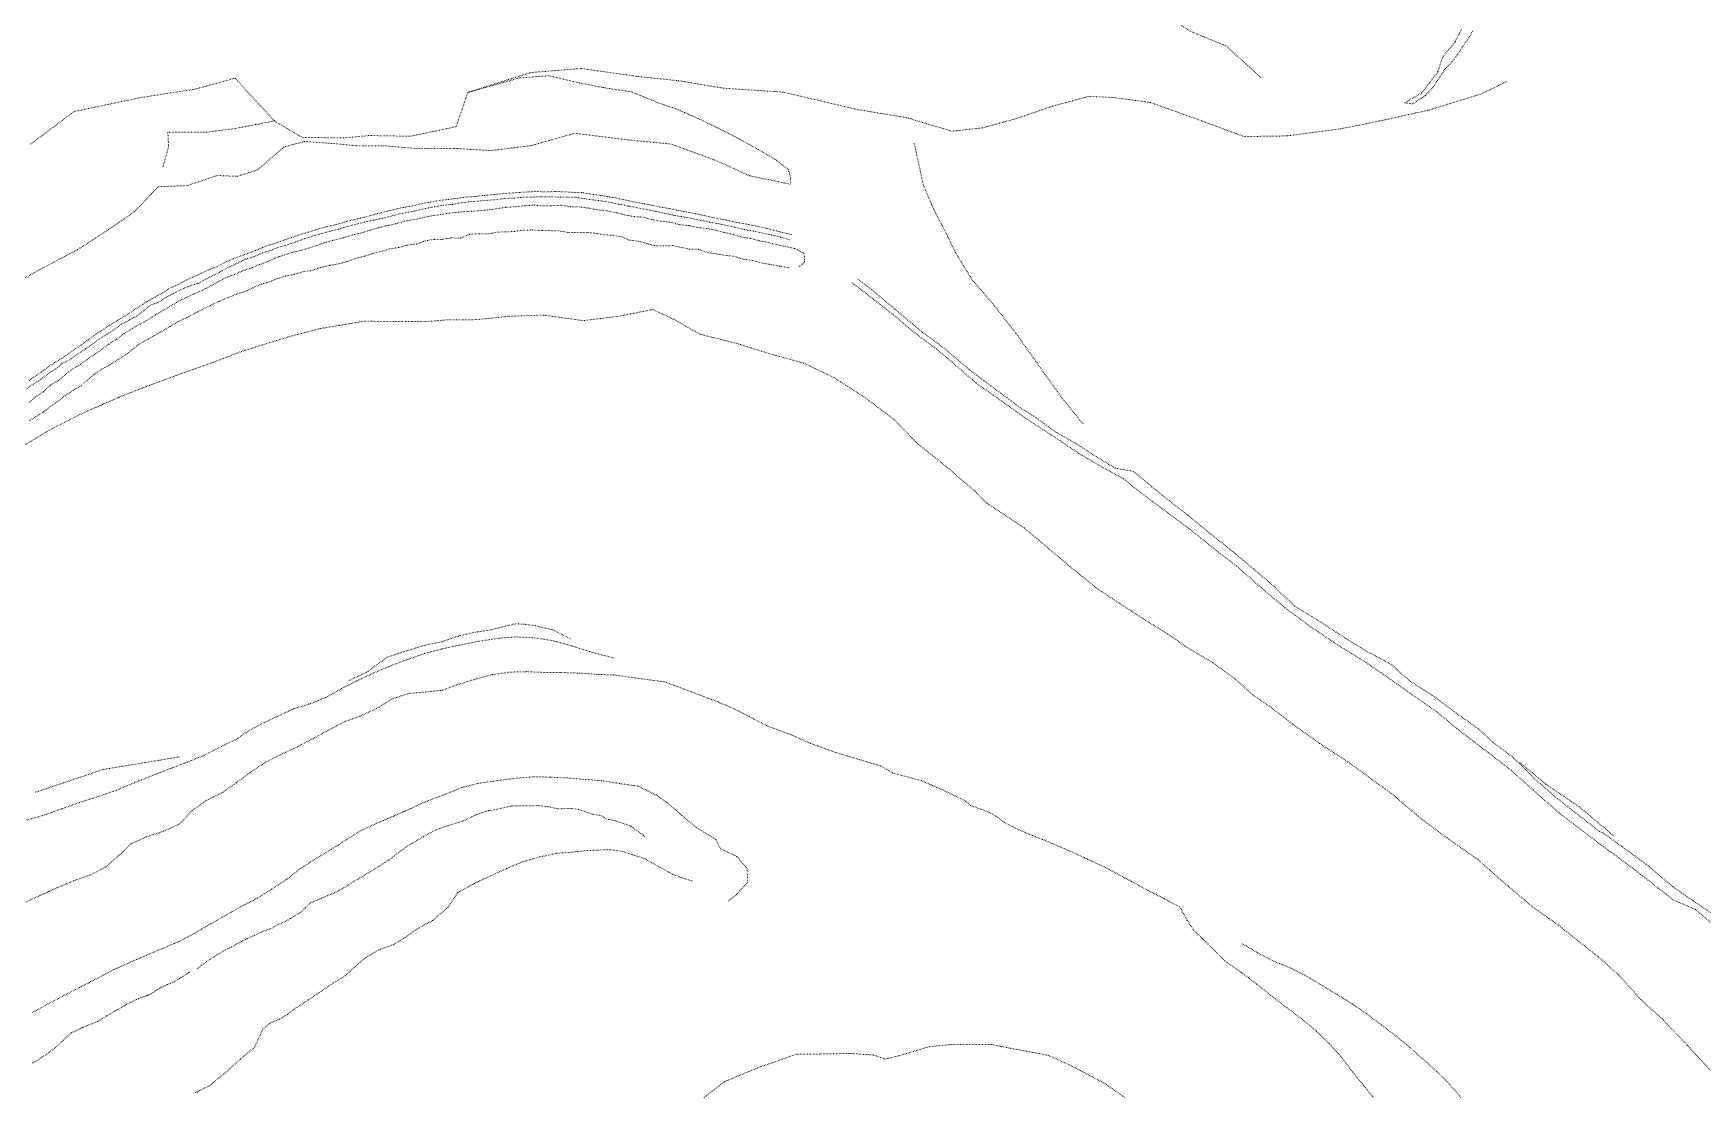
# Model space of a CAD drawing. Extents: x 682410 to 689460, y 7661803 to 7669124.
# Drawn here: x 684431.4 to 684830, y 7665511 to 7665763.2 of the extents above; entities that cross this region are included whole.
import ezdxf

# ---------------------------------------------------------------- set-up
doc = ezdxf.new("R2010")
doc.units = 0
doc.header["$MEASUREMENT"] = 0
doc.linetypes.add('DOT', pattern=[0.25, 0, -0.25])
doc.layers.add('02 TOE_Line', color=1, linetype='DOT', lineweight=20)

msp = doc.modelspace()

# ---------------------------------------------------------------- linework, layer by layer
at = {"layer": '02 TOE_Line'}
for points in [[(684558.09, 7665799.69, 4211.91), (684562.89, 7665802.11, 4213.07), (684567.79, 7665803.8, 4213.03), (684576.3, 7665804.5, 4213.11), (684581.86, 7665803.94, 4212.78), (684587.77, 7665801.89, 4212.78), (684595.36, 7665801.48, 4213.12), (684599.11, 7665800.79, 4212.81), (684608.78, 7665798.51, 4213.05), (684615.62, 7665798.01, 4213.41), (684627.85, 7665796.19, 4214.06), (684636.85, 7665794.63, 4214.46), (684648.98, 7665791.29, 4214.87), (684661.05, 7665785.98, 4215.69), (684673.92, 7665780.94, 4216.18), (684686.26, 7665774.83, 4217.88), (684697.81, 7665770.06, 4218.1), (684707.78, 7665763.7, 4219.02), (684716.18, 7665760.26, 4219.32), (684724.58, 7665752.61, 4219.31)], [(684772.43, 7665764.27, 4237.6), (684770.96, 7665761.32, 4236.12), (684767.91, 7665757.56, 4235.73), (684766.77, 7665754.07, 4233.09), (684764.68, 7665751.32, 4232.01), (684762.84, 7665748.97, 4230.81), (684758.85, 7665746.63, 4228.76), (684760.76, 7665746.41, 4229.48), (684763.83, 7665748.44, 4230.29), (684765.74, 7665750.46, 4231.68), (684767.17, 7665752.76, 4232.66), (684768.57, 7665754.85, 4233.65), (684770.24, 7665756.54, 4234.97), (684771.56, 7665758.3, 4235.68), (684773.06, 7665760.67, 4236.22), (684774.37, 7665762.4, 4236.52), (684775.11, 7665763.94, 4236.45)], [(684430.79, 7665736.79, 4192.34), (684441.14, 7665744.56, 4191.95), (684456.88, 7665747.88, 4190.93), (684470.05, 7665749.92, 4189.86), (684479.6, 7665752.53, 4189.48), (684488.99, 7665742.33, 4177.32), (684495.62, 7665738.39, 4175.43), (684505.49, 7665738.29, 4175.75), (684511.78, 7665738.85, 4176.24), (684521.51, 7665738.67, 4179.1), (684532.41, 7665740.98, 4179.19), (684535.16, 7665749.13, 4182.94), (684550.18, 7665753.88, 4181.82), (684562.27, 7665754.85, 4180.25), (684575.9, 7665752.93, 4179.31), (684585.42, 7665751.94, 4178.7), (684596.2, 7665750.15, 4181.26), (684610.41, 7665749.22, 4180.69), (684627.76, 7665745.13, 4180.96), (684640, 7665743.1, 4181.32), (684650.73, 7665739.89, 4184.29), (684658.01, 7665740.67, 4187.56), (684666.05, 7665742.87, 4191.12), (684674.77, 7665745.85, 4195.95), (684683.48, 7665748.21, 4202.13), (684689.69, 7665747.9, 4204.73), (684698.14, 7665746.73, 4208.64), (684708.65, 7665743, 4211.76), (684720.51, 7665738.59, 4214.4), (684730.85, 7665738.76, 4217.56), (684743.56, 7665740.45, 4222.09), (684752.89, 7665742.32, 4225.67), (684764.41, 7665744.87, 4230.92), (684777.12, 7665748.77, 4237.24), (684783.39, 7665751.82, 4241.22)], [(684612.15, 7665727.22, 4176.9), (684612.26, 7665728.51, 4177), (684611.75, 7665730.66, 4177), (684608.9, 7665732.93, 4177.14), (684604.47, 7665735.55, 4177.42), (684599.29, 7665738.4, 4177.71), (684594.68, 7665740.72, 4177.89), (684590.15, 7665742.92, 4178.09), (684585.41, 7665745.01, 4178.26), (684580.4, 7665746.75, 4178.73), (684574.25, 7665749.28, 4179.35), (684567.45, 7665750.3, 4179.86), (684561.82, 7665751.4, 4180.31), (684554.47, 7665753.12, 4180.71), (684547.47, 7665752.6, 4181.82), (684535.16, 7665749.13, 4182.94)], [(684488.99, 7665742.33, 4177.32), (684479.44, 7665740.48, 4177.95), (684472.39, 7665739.62, 4178.44), (684463.56, 7665739.61, 4177.94), (684463.73, 7665736.2, 4178.31), (684462.34, 7665731.19, 4177.03)], [(684427.14, 7665703.49, 4175.62), (684433.18, 7665706.97, 4175.48), (684441.98, 7665711.57, 4175.23), (684449.4, 7665716.41, 4175.11), (684455.54, 7665720.61, 4175.13), (684461.25, 7665726.62, 4175.53), (684468.17, 7665726.89, 4175.2), (684475.38, 7665729.3, 4175.33), (684480.13, 7665729.1, 4175.39), (684485.02, 7665730.66, 4175.46), (684491.25, 7665736.12, 4175.55), (684496.2, 7665737.42, 4175.64), (684502.68, 7665736.97, 4175.71), (684508.54, 7665736.42, 4175.78), (684515.08, 7665736.42, 4175.86), (684522.97, 7665735.74, 4175.96), (684531.95, 7665735.79, 4176.16), (684540.74, 7665735.25, 4176.27), (684550.31, 7665736.45, 4176.39), (684560.7, 7665739.39, 4176.5), (684573.54, 7665737.78, 4176.49), (684583.65, 7665736.82, 4176.67), (684594.07, 7665733.03, 4176.86), (684602.45, 7665729.24, 4176.98), (684612.15, 7665727.22, 4176.9)], [(684641.69, 7665737, 4176.5), (684642.09, 7665735.48, 4177.02), (684643.93, 7665727, 4177.15), (684646.46, 7665721.14, 4177.27), (684649.39, 7665715.49, 4177.55), (684651.61, 7665710.89, 4177.57), (684655.68, 7665704.28, 4177.78), (684661.03, 7665698.07, 4177.91), (684666.02, 7665691.63, 4177.77), (684670.82, 7665684.9, 4177.83), (684676.72, 7665676.59, 4178.07), (684682.2, 7665669.79, 4178.18)], [(684429.91, 7665678.47, 4173.77), (684431.59, 7665679.58, 4173.67), (684433.39, 7665680.72, 4173.71), (684435.05, 7665682.06, 4173.76), (684436.82, 7665683.14, 4173.71), (684438.43, 7665684.43, 4173.73), (684440.28, 7665685.44, 4173.73), (684442.01, 7665686.67, 4173.81), (684443.88, 7665687.9, 4173.77), (684445.68, 7665689.14, 4173.72), (684447.34, 7665690.35, 4173.64), (684449.09, 7665691.45, 4173.62), (684450.89, 7665692.61, 4173.54), (684452.5, 7665693.82, 4173.56), (684454.44, 7665694.84, 4173.68), (684456.22, 7665695.77, 4173.67), (684457.78, 7665697.08, 4173.86), (684459.4, 7665698.32, 4173.8), (684461.35, 7665699.02, 4173.85), (684463.06, 7665700.19, 4173.75), (684465, 7665701.2, 4173.89), (684466.87, 7665702.14, 4173.76), (684468.85, 7665702.99, 4173.89), (684470.84, 7665703.53, 4174.06), (684472.62, 7665704.56, 4173.82), (684474.6, 7665705.55, 4174.03), (684476.63, 7665706.6, 4174.07), (684478.44, 7665707.55, 4173.72), (684480.4, 7665708.47, 4173.87), (684482.19, 7665709.36, 4173.97), (684484.15, 7665709.93, 4173.96), (684486.11, 7665710.84, 4173.92), (684488.11, 7665711.43, 4173.9), (684490.02, 7665712.18, 4174.01), (684492.05, 7665712.71, 4174.11), (684494.11, 7665713.45, 4174.12), (684496.07, 7665714.19, 4174.1), (684498.05, 7665714.81, 4174.08), (684500.08, 7665715.4, 4174.12), (684502.2, 7665715.97, 4174.15), (684504.38, 7665716.51, 4174.19), (684506.31, 7665717.11, 4174.2), (684508.41, 7665717.69, 4174.28), (684510.52, 7665718.18, 4174.33), (684512.66, 7665718.66, 4174.37), (684514.86, 7665719.1, 4174.45), (684516.85, 7665719.6, 4174.51), (684518.84, 7665720.13, 4174.51), (684520.97, 7665720.52, 4174.65), (684522.93, 7665720.93, 4174.72), (684525.04, 7665721.42, 4174.72), (684527.16, 7665721.84, 4174.76), (684529.38, 7665722.2, 4174.78), (684531.52, 7665722.41, 4174.83), (684533.55, 7665722.8, 4174.68), (684535.7, 7665723.04, 4174.72), (684537.72, 7665723.2, 4174.78), (684539.81, 7665723.37, 4174.97), (684541.85, 7665723.54, 4174.9), (684544.1, 7665723.8, 4174.95), (684546.3, 7665723.91, 4174.94), (684548.35, 7665724.1, 4174.93), (684550.4, 7665724.13, 4174.93), (684552.66, 7665724.24, 4175.05), (684554.67, 7665724.24, 4175.03), (684556.9, 7665724.15, 4175.08), (684559.14, 7665724.15, 4175.07), (684561.15, 7665724.09, 4175.2), (684563.13, 7665723.73, 4175.19), (684565.28, 7665723.46, 4175.17), (684567.3, 7665723.18, 4175.21), (684569.38, 7665722.84, 4175.16), (684571.5, 7665722.41, 4175.25), (684573.64, 7665722.01, 4175.33), (684575.7, 7665721.58, 4175.33), (684577.76, 7665721.18, 4175.36), (684579.91, 7665720.76, 4175.36), (684582.23, 7665720.28, 4175.37), (684584.42, 7665719.78, 4175.51), (684586.56, 7665719.45, 4175.53), (684588.61, 7665719.05, 4175.63), (684590.68, 7665718.6, 4175.59), (684592.86, 7665718.17, 4175.59), (684594.96, 7665717.81, 4175.57), (684597.09, 7665717.35, 4175.62), (684599.08, 7665716.89, 4175.74), (684601.24, 7665716.39, 4175.85), (684603.48, 7665716, 4175.96), (684605.52, 7665715.55, 4175.95), (684607.68, 7665715.11, 4175.87), (684609.84, 7665714.56, 4175.93), (684611.96, 7665713.95, 4176.03)], [(684612.42, 7665715.23, 4176.07), (684610.28, 7665715.72, 4175.92), (684608.2, 7665716.23, 4175.89), (684606.25, 7665716.74, 4175.95), (684604.26, 7665717.17, 4175.95), (684602.14, 7665717.6, 4175.92), (684600.08, 7665717.98, 4175.76), (684598.05, 7665718.37, 4175.73), (684595.9, 7665718.83, 4175.55), (684593.69, 7665719.27, 4175.53), (684591.68, 7665719.71, 4175.44), (684589.57, 7665720.18, 4175.49), (684587.36, 7665720.57, 4175.53), (684585.39, 7665720.94, 4175.39), (684583.43, 7665721.39, 4175.38), (684581.31, 7665721.74, 4175.28), (684579.12, 7665722.2, 4175.39), (684576.96, 7665722.62, 4175.29), (684574.89, 7665722.97, 4175.25), (684572.8, 7665723.45, 4175.31), (684570.77, 7665723.88, 4175.23), (684568.63, 7665724.24, 4175.15), (684566.62, 7665724.58, 4175.17), (684564.57, 7665724.86, 4175.21), (684562.37, 7665725.21, 4175.13), (684560.27, 7665725.27, 4175.1), (684558.2, 7665725.41, 4174.99), (684555.96, 7665725.49, 4174.99), (684553.91, 7665725.37, 4175.02), (684551.78, 7665725.49, 4174.92), (684549.58, 7665725.39, 4174.98), (684547.57, 7665725.26, 4174.86), (684545.53, 7665725.11, 4174.92), (684543.41, 7665724.95, 4174.96), (684541.31, 7665724.76, 4174.91), (684539.08, 7665724.56, 4174.93), (684536.88, 7665724.27, 4174.75), (684534.88, 7665724.18, 4174.73), (684532.76, 7665723.85, 4174.71), (684530.52, 7665723.6, 4174.74), (684528.42, 7665723.35, 4174.8), (684526.21, 7665722.95, 4174.81), (684524.07, 7665722.56, 4174.79), (684521.99, 7665722.06, 4174.65), (684519.86, 7665721.7, 4174.65), (684517.83, 7665721.24, 4174.59), (684515.7, 7665720.72, 4174.47), (684513.65, 7665720.22, 4174.4), (684511.7, 7665719.67, 4174.36), (684509.57, 7665719.14, 4174.28), (684507.55, 7665718.68, 4174.26), (684505.62, 7665718.12, 4174.17), (684503.46, 7665717.52, 4174.11), (684501.28, 7665717.04, 4174.14), (684499.21, 7665716.41, 4174.14), (684497.14, 7665715.81, 4174.1), (684495.15, 7665715.19, 4174.09), (684493.1, 7665714.48, 4174.08), (684491.15, 7665713.84, 4174.12), (684489.2, 7665713.11, 4173.98), (684487.16, 7665712.54, 4174), (684485.18, 7665711.67, 4173.92), (684483.27, 7665710.92, 4173.79), (684481.29, 7665710.22, 4173.95), (684479.27, 7665709.47, 4173.86), (684477.35, 7665708.64, 4173.86), (684475.47, 7665707.66, 4173.91), (684473.57, 7665706.91, 4173.86), (684471.66, 7665706.04, 4173.79), (684469.8, 7665705.13, 4173.89), (684467.9, 7665704.31, 4173.98), (684466.03, 7665703.29, 4173.77), (684464.12, 7665702.42, 4173.91), (684462.34, 7665701.28, 4173.74), (684460.53, 7665700.3, 4173.71), (684458.65, 7665699.24, 4173.74), (684456.86, 7665698.08, 4173.68), (684455.09, 7665696.93, 4173.62), (684453.33, 7665695.78, 4173.79), (684451.6, 7665694.74, 4173.63), (684449.8, 7665693.66, 4173.54), (684448.08, 7665692.48, 4173.53), (684446.33, 7665691.38, 4173.6), (684444.54, 7665690.04, 4173.68), (684442.75, 7665688.77, 4173.72), (684441.01, 7665687.57, 4173.77), (684439.21, 7665686.35, 4173.75), (684437.43, 7665685.15, 4173.76), (684435.66, 7665684.09, 4173.71), (684433.98, 7665682.81, 4173.69), (684432.25, 7665681.62, 4173.68), (684430.43, 7665680.39, 4173.67)], [(684430.45, 7665675.16, 4175.08), (684431.99, 7665676.45, 4175.02), (684433.85, 7665677.65, 4175), (684435.51, 7665679.25, 4174.99), (684437.44, 7665680.38, 4174.98), (684439.09, 7665681.79, 4175.05), (684440.8, 7665683.09, 4175.1), (684442.67, 7665684.16, 4175.07), (684444.27, 7665685.38, 4175.03), (684445.97, 7665686.52, 4174.93), (684447.67, 7665687.66, 4174.99), (684449.46, 7665689.05, 4174.9), (684451.34, 7665690.25, 4174.94), (684453.12, 7665691.58, 4174.91), (684455.04, 7665692.72, 4174.85), (684456.93, 7665693.84, 4174.81), (684458.74, 7665694.82, 4174.94), (684460.61, 7665696.04, 4174.93), (684462.46, 7665697.08, 4174.9), (684464.37, 7665698.24, 4174.99), (684466.16, 7665699.31, 4174.9), (684467.98, 7665700.18, 4175), (684469.85, 7665701.06, 4174.97), (684471.96, 7665701.98, 4174.93), (684473.82, 7665702.95, 4175), (684475.59, 7665703.94, 4175.09), (684477.42, 7665704.9, 4175.08), (684479.47, 7665705.66, 4175.17), (684481.33, 7665706.5, 4175.16), (684483.4, 7665707.21, 4175.16), (684485.38, 7665708.05, 4175.24), (684487.42, 7665708.79, 4175.25), (684489.25, 7665709.63, 4175.27), (684491.35, 7665710.31, 4175.23), (684493.26, 7665710.94, 4175.2), (684495.35, 7665711.43, 4175.32), (684497.39, 7665712.03, 4175.49), (684499.32, 7665712.67, 4175.39), (684501.46, 7665713.42, 4175.43), (684503.44, 7665713.93, 4175.38), (684505.59, 7665714.47, 4175.4), (684507.73, 7665715.13, 4175.42), (684509.84, 7665715.61, 4175.57), (684511.91, 7665716.25, 4175.51), (684513.84, 7665716.84, 4175.6), (684515.8, 7665717.31, 4175.63), (684517.95, 7665717.78, 4175.7), (684520.09, 7665718.4, 4175.7), (684522.14, 7665718.74, 4175.75), (684524.42, 7665719.25, 4175.82), (684526.5, 7665719.66, 4175.9), (684528.66, 7665719.98, 4175.93), (684530.75, 7665720.32, 4175.98), (684533, 7665720.55, 4175.94), (684535.3, 7665720.73, 4176.06), (684537.71, 7665720.89, 4176.16), (684539.96, 7665721.09, 4176.19), (684542.02, 7665721.35, 4176.26), (684544.27, 7665721.72, 4176.24), (684546.48, 7665721.83, 4176.38), (684548.81, 7665722.09, 4176.39), (684551.07, 7665722.22, 4176.34), (684553.12, 7665722.04, 4176.39), (684555.14, 7665722.09, 4176.4), (684557.48, 7665722.19, 4176.42), (684559.7, 7665721.86, 4176.46), (684561.92, 7665721.8, 4176.5), (684564.09, 7665721.49, 4176.41), (684566.19, 7665721.09, 4176.52), (684568.52, 7665720.86, 4176.54), (684570.79, 7665720.4, 4176.67), (684572.82, 7665719.84, 4176.68), (684574.91, 7665719.48, 4176.67), (684576.95, 7665719.36, 4176.67), (684579.07, 7665718.76, 4176.67), (684581.08, 7665718.38, 4176.76), (684583.35, 7665718.19, 4176.8), (684585.64, 7665717.57, 4176.77), (684588, 7665717.33, 4176.95), (684589.99, 7665716.89, 4176.92), (684592.22, 7665716.66, 4177.02), (684594.45, 7665716.22, 4176.99), (684596.47, 7665715.66, 4176.98), (684598.5, 7665715.27, 4177.14), (684600.56, 7665714.58, 4177.11), (684602.61, 7665714.28, 4177.16), (684604.81, 7665713.69, 4177.14), (684606.85, 7665713.35, 4177.17), (684608.8, 7665712.84, 4177.16), (684611.08, 7665712.35, 4177.15), (684613.38, 7665711.8, 4177.27), (684615.47, 7665710.7, 4177.4), (684615.6, 7665708.69, 4177.27), (684614.05, 7665707.36, 4177.12)], [(684611.87, 7665707.25, 4177.28), (684609.59, 7665707.67, 4177.23), (684607.62, 7665708.03, 4177.17), (684605.21, 7665708.43, 4177.18), (684603.15, 7665709.03, 4177.16), (684600.69, 7665709.38, 4177.03), (684598.7, 7665710.03, 4176.98), (684596.63, 7665710.21, 4176.97), (684594.49, 7665710.61, 4176.97), (684592.4, 7665710.91, 4176.84), (684590.26, 7665711.68, 4176.79), (684588.1, 7665711.73, 4176.79), (684586.12, 7665712.12, 4176.67), (684584.1, 7665712.57, 4176.73), (684581.94, 7665712.47, 4176.64), (684579.77, 7665712.56, 4176.67), (684577.8, 7665713.09, 4176.58), (684575.86, 7665713.63, 4176.55), (684573.6, 7665713.89, 4176.61), (684571.77, 7665714.72, 4176.55), (684569.63, 7665715.03, 4176.48), (684567.58, 7665715.15, 4176.45), (684565.51, 7665715.54, 4176.47), (684563.49, 7665715.72, 4176.48), (684561.31, 7665715.69, 4176.39), (684559.02, 7665715.72, 4176.39), (684556.89, 7665716.08, 4176.32), (684554.8, 7665716.13, 4176.32), (684552.76, 7665716.16, 4176.47), (684550.53, 7665716.3, 4176.31), (684548.47, 7665716.26, 4176.28), (684546.35, 7665715.94, 4176.38), (684544.3, 7665715.83, 4176.26), (684542.2, 7665715.8, 4176.15), (684540.11, 7665715.34, 4176.11), (684537.76, 7665715.37, 4176.11), (684535.48, 7665715.27, 4176.08), (684533.42, 7665714.33, 4176.02), (684531.16, 7665714.42, 4175.97), (684529.02, 7665714.05, 4175.88), (684526.98, 7665714.04, 4175.87), (684524.97, 7665713.69, 4175.83), (684522.9, 7665712.91, 4175.84), (684520.66, 7665712.7, 4175.79), (684518.68, 7665712.1, 4175.72), (684516.53, 7665711.76, 4175.71), (684514.45, 7665711.16, 4175.75), (684512.49, 7665710.68, 4175.58), (684510.56, 7665710.07, 4175.62), (684508.48, 7665709.53, 4175.6), (684506.34, 7665708.76, 4175.65), (684504.24, 7665708.21, 4175.48), (684502.19, 7665707.81, 4175.39), (684499.96, 7665707.35, 4175.35), (684498, 7665706.62, 4175.33), (684495.91, 7665706.35, 4175.24), (684493.79, 7665705.71, 4175.23), (684491.62, 7665705.24, 4175.19), (684489.64, 7665704.67, 4175.23), (684487.78, 7665703.92, 4175.18), (684485.86, 7665703.33, 4175.14), (684483.87, 7665702.51, 4175.1), (684482.03, 7665701.61, 4175.01), (684479.97, 7665700.98, 4174.98), (684477.8, 7665700.11, 4174.93), (684475.75, 7665699.21, 4174.96), (684473.78, 7665698.3, 4174.92), (684471.93, 7665697.34, 4174.8), (684469.99, 7665696.39, 4174.68), (684468.03, 7665695.35, 4174.66), (684465.97, 7665694.39, 4174.63), (684464.03, 7665693.22, 4174.69), (684462.19, 7665692.13, 4174.67), (684460.19, 7665691.02, 4174.73), (684458.38, 7665689.98, 4174.71), (684456.57, 7665688.95, 4174.74), (684454.99, 7665687.66, 4174.79), (684453.4, 7665686.44, 4174.77), (684451.6, 7665685.35, 4174.72), (684449.72, 7665684.1, 4174.69), (684447.81, 7665683.09, 4174.73), (684445.96, 7665681.83, 4174.77), (684444.32, 7665680.46, 4174.86), (684442.83, 7665679.09, 4174.89), (684440.91, 7665677.95, 4174.91), (684439.02, 7665676.71, 4175.07), (684437.33, 7665675.43, 4175.07), (684435.65, 7665674.22, 4175.11), (684433.89, 7665672.87, 4175.04), (684432.07, 7665671.72, 4175.12), (684430.3, 7665670.63, 4175.06)], [(684833.59, 7665552.15, 4181.22), (684827.63, 7665556.17, 4181.35), (684822.91, 7665559.45, 4180.92), (684816.98, 7665564.48, 4180.79), (684810.59, 7665569.17, 4180.92), (684806.14, 7665572.37, 4180.69), (684805.35, 7665572.67, 4181), (684795.23, 7665580.59, 4180.24), (684790.2, 7665584.94, 4179.96), (684784.85, 7665590.27, 4179.86), (684779.89, 7665594, 4179.67), (684776.4, 7665597.23, 4180.04), (684771.42, 7665600.72, 4179.41), (684765.91, 7665604.87, 4179.28), (684760.02, 7665608.63, 4179.12), (684755.62, 7665612.57, 4178.83), (684749.79, 7665615.7, 4178.95), (684744.83, 7665618.74, 4178.77), (684738.68, 7665622.76, 4178.62), (684732.59, 7665626.45, 4178.86), (684727.69, 7665631.16, 4178.53), (684722.74, 7665635.36, 4178.72), (684718.3, 7665639.12, 4178.37), (684712.33, 7665643.87, 4178.37), (684707.11, 7665648.18, 4178.06), (684703.23, 7665651.16, 4178.19), (684698.42, 7665655.04, 4177.82), (684694.13, 7665658.64, 4177.74), (684689.73, 7665659.42, 4177.47), (684685.54, 7665661.96, 4177.36), (684680.86, 7665664.97, 4177.42), (684675.5, 7665668.06, 4177.66), (684670.17, 7665671.93, 4177.21), (684667.41, 7665673.62, 4177.2), (684659.96, 7665679.12, 4177.13), (684654.76, 7665683.07, 4176.96), (684648.38, 7665688.48, 4176.73), (684643.73, 7665691.85, 4176.84), (684637.12, 7665697.41, 4176.74), (684631.54, 7665702.08, 4176.4), (684628.18, 7665704.64, 4176.22)], [(684626.96, 7665703.66, 4176.16), (684628.38, 7665702.61, 4176.32), (684632, 7665699.77, 4176.52), (684636.83, 7665695.99, 4176.67), (684641.08, 7665692.35, 4176.99), (684646.97, 7665687.93, 4176.97), (684650.85, 7665684.72, 4176.85), (684656.53, 7665679.71, 4176.86), (684660.72, 7665676.79, 4177.11), (684668.09, 7665671.51, 4177.32), (684674.61, 7665667.28, 4177.74), (684681.03, 7665662.95, 4177.34), (684686.74, 7665659.6, 4177.58), (684691.74, 7665656.88, 4177.87), (684694.9, 7665654.28, 4178), (684702.42, 7665648.66, 4178.24), (684707.38, 7665644.98, 4178.41), (684714.16, 7665639.54, 4178.39), (684718.82, 7665635.99, 4178.75), (684724.05, 7665631.34, 4178.85), (684730.27, 7665626.07, 4178.97), (684736.52, 7665621.48, 4178.95), (684743.2, 7665616.99, 4179.04), (684749.8, 7665612.91, 4179.17), (684755.57, 7665608.92, 4179.23), (684760.67, 7665605.29, 4179.07), (684766.6, 7665601.19, 4179.42), (684771.34, 7665597.22, 4179.5), (684771.32, 7665597.22, 4179.47), (684778.91, 7665591.43, 4180.07), (684784.25, 7665587.3, 4180.16), (684789.63, 7665582.49, 4180.09), (684795.71, 7665577.1, 4180.48), (684800.45, 7665573.48, 4180.56), (684805.58, 7665569.59, 4180.66), (684810.35, 7665566.09, 4181.03), (684815.18, 7665562.42, 4180.82), (684819.45, 7665559.12, 4181.01), (684823.06, 7665556.27, 4181.16), (684828.28, 7665554.05, 4181.88), (684837.41, 7665546.28, 4181.48)], [(684428.84, 7665664.63, 4174.95), (684435.35, 7665668.55, 4174.92), (684442.47, 7665672.18, 4174.91), (684451.9, 7665676.38, 4174.89), (684459.26, 7665679.22, 4175.03), (684466.74, 7665681.99, 4175.09), (684474.51, 7665684.73, 4175.05), (684481.09, 7665687.27, 4175.23), (684492.36, 7665690.79, 4175.35), (684500.02, 7665692.77, 4175.58), (684505.2, 7665693.63, 4175.57), (684510.38, 7665694.5, 4175.88), (684517.8, 7665694.44, 4176.1), (684525.05, 7665694.41, 4176.42), (684530.67, 7665694.86, 4176.5), (684537.22, 7665694.88, 4176.74), (684545.14, 7665695.69, 4176.96), (684553.28, 7665695.97, 4176.88), (684562.64, 7665694.65, 4176.98), (684570.88, 7665695.64, 4177.09), (684579.37, 7665697.3, 4176.88), (684584.36, 7665694.96, 4176.92), (684590.65, 7665691.38, 4177.26), (684599.23, 7665689.26, 4177.31), (684607.17, 7665686.75, 4177.27), (684615.37, 7665684.5, 4177.14), (684622.58, 7665681.06, 4177.39), (684629.96, 7665676.3, 4177.39), (684636.88, 7665671.1, 4177.36), (684642.46, 7665665.33, 4177.54), (684649.47, 7665659.77, 4177.68), (684656.04, 7665654.07, 4177.66), (684659.14, 7665651.03, 4178.22), (684668.12, 7665645.07, 4178.58), (684679.03, 7665635.85, 4178.87), (684685.48, 7665630.64, 4178.97), (684690.95, 7665627.01, 4179.17), (684696.39, 7665623.47, 4179.19), (684702.22, 7665619.86, 4179.42), (684707.14, 7665616.48, 4179.56), (684713.02, 7665612.99, 4179.57), (684718.11, 7665609.29, 4179.54), (684722.66, 7665605.24, 4179.79), (684726.69, 7665602.47, 4179.87), (684732.19, 7665598.24, 4180.03), (684738.59, 7665593.65, 4180.16), (684745.3, 7665589.28, 4180.32), (684751.18, 7665584.99, 4180.2), (684756.05, 7665581.45, 4180.26), (684762.92, 7665575.59, 4180.59), (684769, 7665571.12, 4180.82), (684776.37, 7665565.9, 4181.09), (684783.61, 7665559.55, 4181.45), (684789.47, 7665554.61, 4181.58), (684795.67, 7665550.21, 4181.67), (684800.57, 7665546.27, 4181.82), (684805.15, 7665542.69, 4181.92), (684810.01, 7665538.33, 4182.12), (684815.31, 7665532.46, 4182.17), (684820.67, 7665527.58, 4182.18), (684826.39, 7665521.56, 4182.22), (684831.75, 7665515.77, 4182.24)], [(684559.69, 7665618.65, 4127.52), (684555.47, 7665620.82, 4127.27), (684551.02, 7665621.84, 4126.82), (684548.37, 7665622.2, 4126.85), (684546.26, 7665622.22, 4126.8), (684540.65, 7665620.8, 4126.48), (684536.96, 7665620.24, 4126.18), (684533.33, 7665619.44, 4126.05), (684528.83, 7665617.96, 4125.42), (684524.8, 7665617.11, 4125.28), (684519.01, 7665615.32, 4124.93), (684515.9, 7665614.25, 4124.68), (684511.03, 7665610.72, 4123.97), (684506.87, 7665608.74, 4123.61)], [(684570.14, 7665614.04, 4130.95), (684564.21, 7665615.63, 4130.65), (684560.05, 7665616.98, 4130.44), (684555.28, 7665618.26, 4130.19), (684551.01, 7665618.92, 4129.98), (684546.7, 7665619.14, 4129.77), (684542.54, 7665618.79, 4129.57), (684537.8, 7665618.09, 4129.34), (684533.27, 7665617.19, 4129.11), (684528.99, 7665616.25, 4128.9), (684524.84, 7665615.17, 4128.69), (684516.85, 7665612.27, 4127.67), (684512.66, 7665610.51, 4127.38), (684508.65, 7665608.61, 4127.1), (684505.05, 7665606.82, 4126.84), (684501.26, 7665604.66, 4126.57), (684497.51, 7665603.17, 4126.31), (684493.6, 7665601.97, 4126.05), (684485.98, 7665598.38, 4125.23), (684481.98, 7665596.21, 4124.92), (684480.25, 7665594.85, 4124.78), (684476.37, 7665592.98, 4124.49), (684472.22, 7665590.85, 4124.18), (684468.23, 7665589.25, 4123.89), (684464.14, 7665587.68, 4123.6), (684459.91, 7665586.05, 4123.29), (684455.59, 7665584.32, 4122.98), (684451.29, 7665582.52, 4122.67), (684446.87, 7665580.99, 4122.36), (684442.49, 7665579.59, 4122.05), (684434.07, 7665576.61, 4120.38), (684429.98, 7665575.4, 4120.16)], [(684429.41, 7665555.7, 4116.53), (684433.18, 7665557.42, 4116.92), (684437.09, 7665559.23, 4117.27), (684441.08, 7665560.9, 4117.59), (684444.88, 7665562.22, 4117.9), (684448.82, 7665564.25, 4118.2), (684451.87, 7665566.95, 4118.55), (684454.76, 7665569.72, 4118.87), (684458.45, 7665571.39, 4119.25), (684462.56, 7665572.75, 4119.57), (684466.45, 7665574.52, 4119.87), (684469.37, 7665577.68, 4120.18), (684472.83, 7665580.12, 4120.53), (684476.65, 7665582, 4120.91), (684479.93, 7665584.32, 4121.2), (684483.18, 7665586.74, 4121.54), (684486.59, 7665589.03, 4121.9), (684490.58, 7665591.09, 4122.35), (684494.55, 7665592.92, 4122.7), (684498.28, 7665594.89, 4123.04), (684501.92, 7665596.87, 4123.38), (684505.61, 7665598.84, 4123.69), (684509.48, 7665600.23, 4123.99), (684513.38, 7665602, 4124.27), (684517.09, 7665604.34, 4124.53), (684521.12, 7665605.64, 4124.81), (684525.12, 7665605.97, 4125.12), (684529.1, 7665606.41, 4125.4), (684533.07, 7665607.86, 4125.68), (684537.17, 7665609.09, 4125.94), (684541.06, 7665610.14, 4126.18), (684545.24, 7665610.72, 4126.41), (684549.28, 7665610.83, 4126.77), (684553.47, 7665610.62, 4126.99), (684557.47, 7665610.63, 4127.26), (684561.84, 7665610.49, 4127.5), (684565.98, 7665610.17, 4127.74), (684570.01, 7665610.04, 4127.95), (684582.24, 7665608.36, 4128.79), (684586.57, 7665606.76, 4129.1), (684590.37, 7665605.32, 4129.43), (684594.65, 7665603.68, 4129.75), (684598.49, 7665602.08, 4130.01), (684602.4, 7665600.08, 4130.16), (684606.84, 7665597.78, 4130.63), (684612.36, 7665595.77, 4130.8), (684616.96, 7665593.71, 4131.34), (684623.18, 7665591.49, 4131.42), (684628.28, 7665589.96, 4131.68), (684633.73, 7665588.32, 4132.04), (684636.67, 7665586.62, 4132.3), (684643.51, 7665584.8, 4132.69), (684649.25, 7665582.26, 4133.01), (684654.09, 7665579.87, 4133.41), (684655.21, 7665578.83, 4133.43), (684659.45, 7665577.35, 4133.72), (684661.46, 7665576.19, 4133.86), (684663.25, 7665574.85, 4134.1), (684666.71, 7665573.05, 4134.39), (684670.71, 7665571.41, 4134.69), (684674.68, 7665569.83, 4135.11), (684678.49, 7665568.17, 4135.48), (684682.44, 7665566.37, 4135.82), (684686.15, 7665564.66, 4136.12), (684689.88, 7665562.76, 4136.49), (684693.73, 7665560.68, 4136.89), (684697.64, 7665558.54, 4137.22), (684701.5, 7665556.56, 4137.56), (684705.14, 7665554.65, 4137.86), (684706.95, 7665551.43, 4137.48), (684708.48, 7665549.05, 4137.85), (684711.4, 7665546.3, 4138.19), (684715.93, 7665541.75, 4138.5), (684719.78, 7665539.04, 4138.83), (684723.55, 7665536.21, 4139.1), (684727.21, 7665533.29, 4139.36), (684730.81, 7665530.53, 4139.71), (684734.41, 7665527.8, 4140.01), (684737.78, 7665524.99, 4140.24), (684740.87, 7665521.97, 4140.5), (684743.58, 7665518.98, 4140.77), (684746.48, 7665515.17, 4140.94), (684749, 7665512.06, 4141.21), (684751.6, 7665508.87, 4141.35)], [(684431.96, 7665582.03, 4122.3), (684448.19, 7665587.5, 4122.27), (684466.5, 7665590.5, 4122.33)], [(684786.32, 7665589.18, 4180.82), (684792.62, 7665583.95, 4181.09), (684800.52, 7665578.54, 4181.35), (684808.67, 7665571.7, 4181.71)], [(684431.21, 7665529.43, 4115.83), (684435.23, 7665531.63, 4116.22), (684439.31, 7665533.77, 4116.54), (684442.93, 7665535.66, 4116.81), (684446.92, 7665537.7, 4117.17), (684450.61, 7665539.67, 4117.47), (684454.73, 7665541.51, 4117.76), (684458.43, 7665543.11, 4118.1), (684462.19, 7665544.69, 4118.4), (684466.33, 7665546.43, 4118.67), (684470.03, 7665548.43, 4119.05), (684473.85, 7665550.65, 4119.42), (684477.48, 7665552.72, 4119.8), (684481.11, 7665554.75, 4120.16), (684484.96, 7665556.78, 4120.48), (684488.4, 7665558.91, 4120.82), (684491.96, 7665561.26, 4121.03), (684495.25, 7665563.85, 4121.4), (684498.83, 7665566.15, 4121.77), (684502.63, 7665568.42, 4122.15), (684506.1, 7665570.68, 4122.53), (684509.6, 7665572.85, 4122.87), (684513.38, 7665574.6, 4123.2), (684517.37, 7665576.28, 4123.57), (684521.56, 7665578.16, 4123.94), (684525.43, 7665579.92, 4124.31), (684529.72, 7665581.54, 4124.88), (684533.79, 7665583.18, 4125.21), (684537.78, 7665584.19, 4125.53), (684542.24, 7665584.83, 4125.87), (684546.36, 7665585.33, 4126.19), (684550.78, 7665585.73, 4126.55), (684554.79, 7665585.64, 4126.9), (684558.97, 7665585.45, 4127.23), (684563.21, 7665585.08, 4127.51), (684567.53, 7665584.75, 4127.9), (684571.83, 7665584.05, 4128.2), (684575.96, 7665583.47, 4128.54), (684580.38, 7665581.24, 4128.71), (684582.75, 7665579.51, 4128.87), (684586.3, 7665576.5, 4129.02), (684589.76, 7665573.59, 4129.17), (684594.4, 7665570.77, 4129.31), (684595.47, 7665568.53, 4130.15), (684599.39, 7665566.71, 4130.39), (684601.84, 7665563.82, 4130.69), (684602, 7665560.53, 4131), (684599.35, 7665557.63, 4131.89), (684597.34, 7665556.04, 4132.22)], [(684577.45, 7665571.4, 4131.92), (684577.05, 7665571.8, 4131.81), (684574.08, 7665573.96, 4131.48), (684572.43, 7665574.55, 4131.6), (684569.51, 7665575.44, 4131.34), (684568.44, 7665575.57, 4131.26), (684566.99, 7665576.45, 4131.02), (684564.7, 7665576.85, 4130.75), (684561.64, 7665577.95, 4129.99), (684560.04, 7665578.15, 4129.87), (684556.68, 7665578.09, 4129.55), (684554.51, 7665578.55, 4128.98), (684551.94, 7665578.85, 4128.46), (684550.93, 7665578.78, 4128.33), (684549.59, 7665578.78, 4128.03), (684546.88, 7665578.76, 4127.43), (684545.72, 7665578.76, 4127.22), (684542.35, 7665578.01, 4126.86), (684540.09, 7665577.63, 4126.58), (684537.37, 7665576.75, 4126.54), (684533.6, 7665574.99, 4126.14), (684530.38, 7665574.05, 4126.08), (684527.43, 7665573.01, 4126.03), (684524.48, 7665571.36, 4125.71), (684520.85, 7665569.26, 4125.15), (684516.18, 7665565.78, 4124.03), (684510.04, 7665561.89, 4122.91), (684507.97, 7665560.78, 4122.73), (684505.58, 7665559.21, 4122.38), (684503.37, 7665558.03, 4122.2), (684501.57, 7665557.3, 4122.18), (684499.29, 7665556.33, 4122.22), (684497.54, 7665555.58, 4122.24), (684496.32, 7665554.43, 4121.88), (684495.35, 7665553.39, 4121.49), (684494.72, 7665553.09, 4121.47), (684492.88, 7665551.91, 4121.34), (684491.35, 7665551.07, 4121.17), (684489.75, 7665550.4, 4121.19), (684488.5, 7665549.65, 4121.03), (684487.44, 7665549.24, 4121.02), (684485.97, 7665548.68, 4120.99), (684484.24, 7665547.88, 4120.84), (684482.44, 7665547.03, 4120.75), (684480.66, 7665546.15, 4120.61), (684478.63, 7665545.03, 4120.55), (684477.21, 7665544.34, 4120.31), (684475.26, 7665543.17, 4120), (684472.8, 7665541.65, 4119.57), (684470.4, 7665539.76, 4119.26)], [(684588.9, 7665560.78, 4132.31), (684586.48, 7665561.54, 4132.32), (684584.05, 7665562.46, 4132.34), (684579.72, 7665564.88, 4132.33), (684577.32, 7665566.2, 4132.27), (684574.58, 7665567.1, 4132.31), (684572.04, 7665567.92, 4132.31), (684568.98, 7665568.34, 4132.53), (684566.27, 7665568.22, 4132.72), (684563.79, 7665568.12, 4132.79), (684560.62, 7665567.77, 4132.23), (684556.47, 7665567.47, 4132.17), (684552.3, 7665566.58, 4132.13), (684548.13, 7665565.39, 4132.06), (684544.38, 7665563.82, 4132), (684540.29, 7665561.93, 4132.02), (684536.6, 7665560.17, 4132.05), (684532.8, 7665558.08, 4131.92), (684530.41, 7665554.54, 4131.83), (684526.78, 7665551.43, 4131.04), (684522.88, 7665549.3, 4130.9), (684520.11, 7665547.25, 4130.8), (684517.35, 7665545.61, 4130.73), (684514.04, 7665544.47, 4130.76), (684510.77, 7665542.53, 4130.47), (684508.09, 7665540.23, 4129.98), (684505.86, 7665538.17, 4129.86), (684503.14, 7665536.5, 4129.8), (684500.13, 7665534.5, 4129.69), (684497.09, 7665532.44, 4129.66), (684493.85, 7665530.34, 4129.52), (684492.1, 7665528.98, 4129.52), (684490.11, 7665527.83, 4129.65), (684487.93, 7665526.89, 4129.75), (684486.28, 7665525.56, 4129.98), (684485.08, 7665523.01, 4129.91), (684484.28, 7665521.17, 4129.85), (684480.89, 7665518.32, 4129.62), (684476.92, 7665514.76, 4129.7), (684473.35, 7665511.88, 4129.66), (684469.96, 7665510.21, 4129.48)], [(684772.27, 7665509.17, 4145.21), (684769.57, 7665512.28, 4145.04), (684766.43, 7665515.46, 4144.86), (684760.08, 7665521.11, 4143.83), (684756.75, 7665523.84, 4143.63), (684753.21, 7665526.52, 4143.42), (684749.78, 7665529.14, 4143.22), (684746.41, 7665531.43, 4143.02), (684742.7, 7665533.74, 4142.82), (684739.15, 7665535.87, 4142.62), (684735.54, 7665538.04, 4142.42), (684731.61, 7665540.08, 4142.21), (684727.62, 7665541.67, 4142.01), (684723.77, 7665543.69, 4141.81), (684719.92, 7665545.96, 4141.6)], [(684431.21, 7665517.34, 4115.68), (684432.78, 7665518.25, 4115.79), (684433.04, 7665518.52, 4115.87), (684434.54, 7665519.39, 4115.98), (684434.61, 7665519.44, 4115.98), (684435.3, 7665520.02, 4116.01), (684435.55, 7665520.21, 4116.02), (684437, 7665521.34, 4116.12), (684438.04, 7665522.38, 4116.31), (684438.21, 7665522.55, 4116.35), (684438.59, 7665522.86, 4116.44), (684440.55, 7665524.62, 4117), (684440.85, 7665524.76, 4117.01), (684441.08, 7665524.87, 4117), (684443.13, 7665525.85, 4116.99), (684443.37, 7665525.96, 4116.99), (684444.57, 7665526.42, 4117.06), (684446.79, 7665527.29, 4117.17), (684447.05, 7665527.42, 4117.21), (684447.66, 7665527.82, 4117.25), (684448.94, 7665528.61, 4117.38), (684450.62, 7665529.61, 4117.52), (684450.94, 7665529.8, 4117.55), (684451.49, 7665530.11, 4117.61), (684453.1, 7665531.03, 4117.79), (684453.33, 7665531.18, 4117.8), (684453.63, 7665531.37, 4117.82), (684453.69, 7665531.4, 4117.83), (684454.72, 7665531.93, 4117.86), (684456.09, 7665532.54, 4117.84), (684456.49, 7665532.71, 4117.84), (684456.52, 7665532.72, 4117.84), (684457.11, 7665532.96, 4117.83), (684458.58, 7665533.51, 4117.82), (684458.82, 7665533.6, 4117.82), (684459.57, 7665533.93, 4117.86), (684460.05, 7665534.19, 4117.86), (684460.81, 7665534.76, 4117.95), (684461.59, 7665535.26, 4118.1), (684462.11, 7665535.52, 4118.16), (684462.72, 7665535.73, 4118.27), (684463.44, 7665536.11, 4118.33), (684463.81, 7665536.26, 4118.33), (684464.75, 7665536.62, 4118.37), (684464.75, 7665536.62, 4118.37), (684466.34, 7665537.54, 4118.62), (684466.59, 7665537.68, 4118.66), (684466.74, 7665537.76, 4118.68), (684468.63, 7665538.98, 4119.07), (684468.78, 7665539.07, 4119.1)], [(684590.51, 7665508.31, 4130.97), (684596.4, 7665512.9, 4131.17), (684604.31, 7665516.2, 4131.25), (684613.78, 7665519.53, 4131.35), (684619.29, 7665519.53, 4131.38), (684626.46, 7665519.66, 4131.48), (684631.99, 7665519.28, 4131.77), (684634.93, 7665518.32, 4132.19), (684638.19, 7665519.12, 4132.15), (684645.31, 7665521.28, 4132.65), (684650.3, 7665521.76, 4132.98), (684655.55, 7665521.79, 4133.35), (684660.3, 7665521.79, 4133.76), (684665.07, 7665520.84, 4134.17), (684673.73, 7665519.23, 4134.75), (684679.24, 7665516.72, 4134.97), (684687.29, 7665512.47, 4135.57), (684691.95, 7665509.17, 4135.69)]]:
    msp.add_polyline3d(points, dxfattribs=at)

doc.saveas('drawing.dxf')
